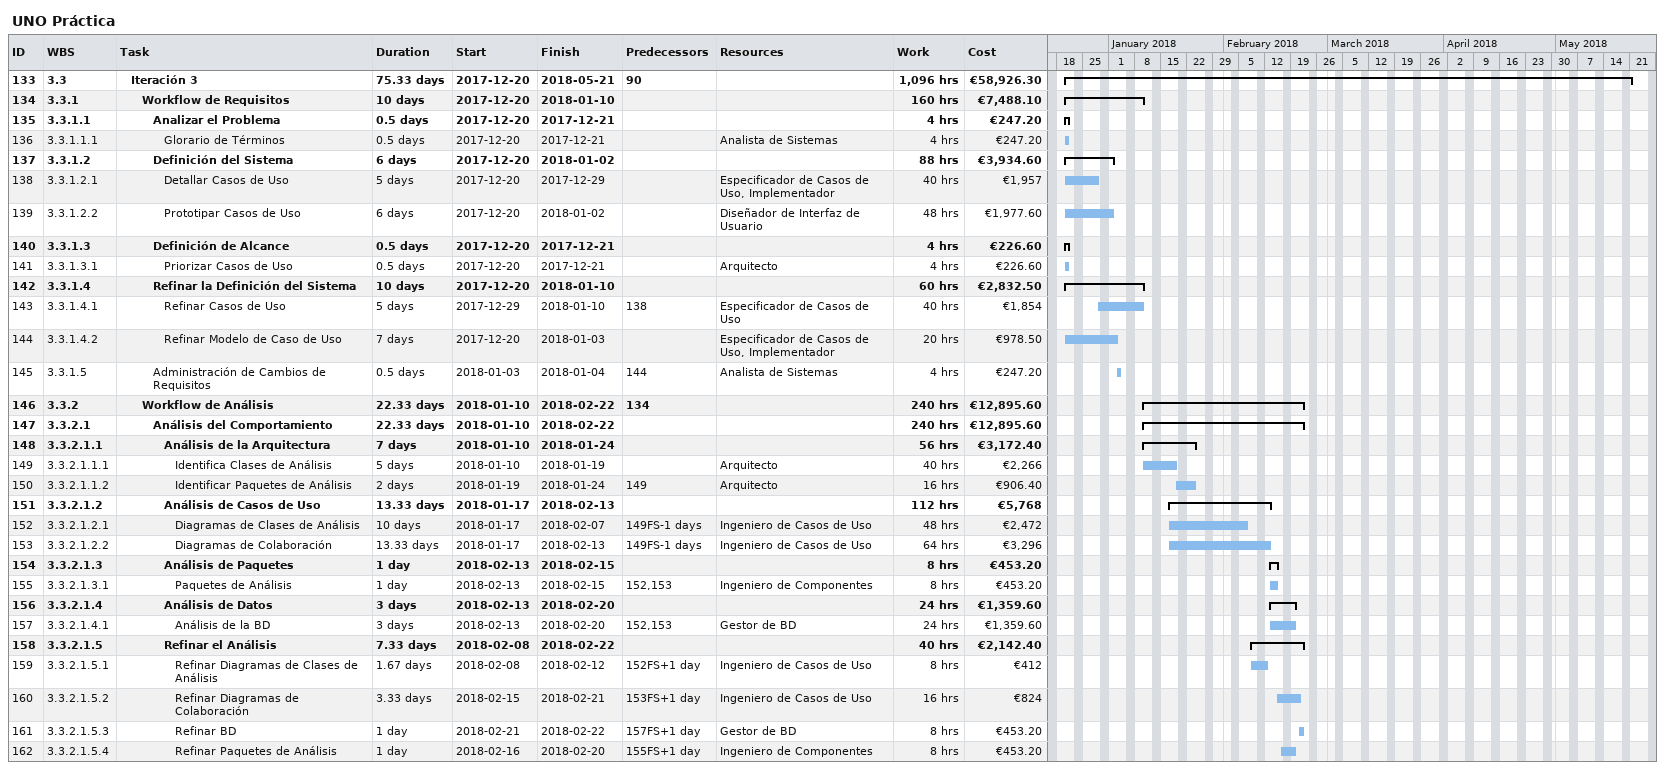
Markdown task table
UNO Práctica

| ID | WBS | Task | Duration | Start | Finish | Predecessors | Resources | Work (h) | Cost (€) |
|---|---|---|---|---|---|---|---|---|---|
| 133 | 3.3 | **Iteración 3** | 75.33d | 2017-12-20 | 2018-05-21 | 90 |  | 1096 | 58926.30 |
| 134 | 3.3.1 | **Workflow de Requisitos** | 10d | 2017-12-20 | 2018-01-10 |  |  | 160 | 7488.10 |
| 135 | 3.3.1.1 | **Analizar el Problema** | 0.5d | 2017-12-20 | 2017-12-21 |  |  | 4 | 247.20 |
| 136 | 3.3.1.1.1 | Glorario de Términos | 0.5d | 2017-12-20 | 2017-12-21 |  | Analista de Sistemas | 4 | 247.20 |
| 137 | 3.3.1.2 | **Definición del Sistema** | 6d | 2017-12-20 | 2018-01-02 |  |  | 88 | 3934.60 |
| 138 | 3.3.1.2.1 | Detallar Casos de Uso | 5d | 2017-12-20 | 2017-12-29 |  | Especificador de Casos de Uso, Implementador | 40 | 1957 |
| 139 | 3.3.1.2.2 | Prototipar Casos de Uso | 6d | 2017-12-20 | 2018-01-02 |  | Diseñador de Interfaz de Usuario | 48 | 1977.60 |
| 140 | 3.3.1.3 | **Definición de Alcance** | 0.5d | 2017-12-20 | 2017-12-21 |  |  | 4 | 226.60 |
| 141 | 3.3.1.3.1 | Priorizar Casos de Uso | 0.5d | 2017-12-20 | 2017-12-21 |  | Arquitecto | 4 | 226.60 |
| 142 | 3.3.1.4 | **Refinar la Definición del Sistema** | 10d | 2017-12-20 | 2018-01-10 |  |  | 60 | 2832.50 |
| 143 | 3.3.1.4.1 | Refinar Casos de Uso | 5d | 2017-12-29 | 2018-01-10 | 138 | Especificador de Casos de Uso | 40 | 1854 |
| 144 | 3.3.1.4.2 | Refinar Modelo de Caso de Uso | 7d | 2017-12-20 | 2018-01-03 |  | Especificador de Casos de Uso, Implementador | 20 | 978.50 |
| 145 | 3.3.1.5 | Administración de Cambios de Requisitos | 0.5d | 2018-01-03 | 2018-01-04 | 144 | Analista de Sistemas | 4 | 247.20 |
| 146 | 3.3.2 | **Workflow de Análisis** | 22.33d | 2018-01-10 | 2018-02-22 | 134 |  | 240 | 12895.60 |
| 147 | 3.3.2.1 | **Análisis del Comportamiento** | 22.33d | 2018-01-10 | 2018-02-22 |  |  | 240 | 12895.60 |
| 148 | 3.3.2.1.1 | **Análisis de la Arquitectura** | 7d | 2018-01-10 | 2018-01-24 |  |  | 56 | 3172.40 |
| 149 | 3.3.2.1.1.1 | Identifica Clases de Análisis | 5d | 2018-01-10 | 2018-01-19 |  | Arquitecto | 40 | 2266 |
| 150 | 3.3.2.1.1.2 | Identificar Paquetes de Análisis | 2d | 2018-01-19 | 2018-01-24 | 149 | Arquitecto | 16 | 906.40 |
| 151 | 3.3.2.1.2 | **Análisis de Casos de Uso** | 13.33d | 2018-01-17 | 2018-02-13 |  |  | 112 | 5768 |
| 152 | 3.3.2.1.2.1 | Diagramas de Clases de Análisis | 10d | 2018-01-17 | 2018-02-07 | 149FS-1d | Ingeniero de Casos de Uso | 48 | 2472 |
| 153 | 3.3.2.1.2.2 | Diagramas de Colaboración | 13.33d | 2018-01-17 | 2018-02-13 | 149FS-1d | Ingeniero de Casos de Uso | 64 | 3296 |
| 154 | 3.3.2.1.3 | **Análisis de Paquetes** | 1d | 2018-02-13 | 2018-02-15 |  |  | 8 | 453.20 |
| 155 | 3.3.2.1.3.1 | Paquetes de Análisis | 1d | 2018-02-13 | 2018-02-15 | 152, 153 | Ingeniero de Componentes | 8 | 453.20 |
| 156 | 3.3.2.1.4 | **Análisis de Datos** | 3d | 2018-02-13 | 2018-02-20 |  |  | 24 | 1359.60 |
| 157 | 3.3.2.1.4.1 | Análisis de la BD | 3d | 2018-02-13 | 2018-02-20 | 152, 153 | Gestor de BD | 24 | 1359.60 |
| 158 | 3.3.2.1.5 | **Refinar el Análisis** | 7.33d | 2018-02-08 | 2018-02-22 |  |  | 40 | 2142.40 |
| 159 | 3.3.2.1.5.1 | Refinar Diagramas de Clases de Análisis | 1.67d | 2018-02-08 | 2018-02-12 | 152FS+1d | Ingeniero de Casos de Uso | 8 | 412 |
| 160 | 3.3.2.1.5.2 | Refinar Diagramas de Colaboración | 3.33d | 2018-02-15 | 2018-02-21 | 153FS+1d | Ingeniero de Casos de Uso | 16 | 824 |
| 161 | 3.3.2.1.5.3 | Refinar BD | 1d | 2018-02-21 | 2018-02-22 | 157FS+1d | Gestor de BD | 8 | 453.20 |
| 162 | 3.3.2.1.5.4 | Refinar Paquetes de Análisis | 1d | 2018-02-16 | 2018-02-20 | 155FS+1d | Ingeniero de Componentes | 8 | 453.20 |
